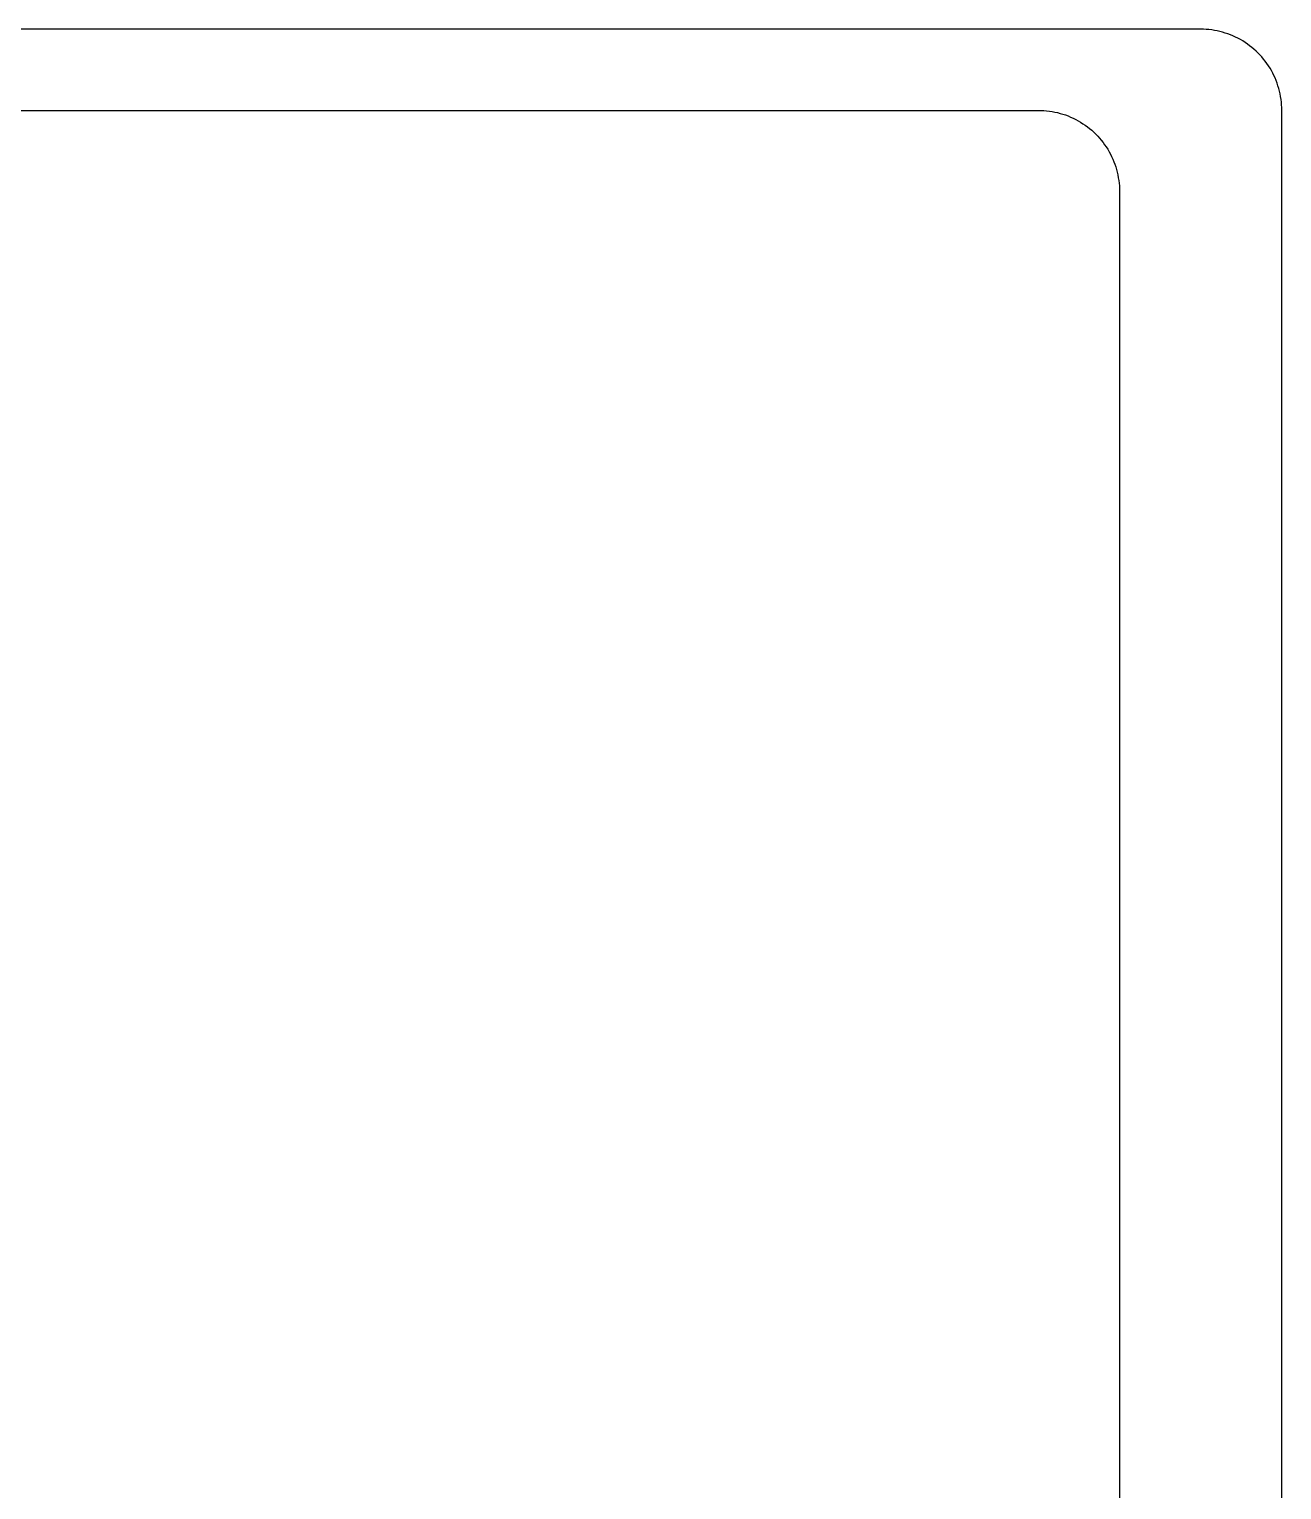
# Model space of a CAD drawing. Header units: millimetres. Extents: x -573 to 3430, y 0 to 3769.
# Drawn here: x 495.45 to 510.89, y 455.47 to 473.47 of the extents above; entities that cross this region are included whole.
import ezdxf

# ---------------------------------------------------------------- set-up
doc = ezdxf.new("R2010")
doc.units = ezdxf.units.MM
doc.layers.add('01 Basic thick', color=7, linetype='Continuous', lineweight=35)

msp = doc.modelspace()

# ---------------------------------------------------------------- linework, layer by layer
at = {"layer": '01 Basic thick', "lineweight": -3}
for p, q in [((509.889, 473.472, -368.054), (468.889, 473.472, -368.054)), ((509.923, 473.472, -368.054), (509.889, 473.472, -368.054)), ((509.957, 473.47, -368.054), (509.923, 473.472, -368.054)), ((509.991, 473.467, -368.054), (509.957, 473.47, -368.054)), ((510.025, 473.463, -368.054), (509.991, 473.467, -368.054)), ((510.059, 473.458, -368.054), (510.025, 473.463, -368.054)), ((510.092, 473.451, -368.054), (510.059, 473.458, -368.054)), ((510.126, 473.444, -368.054), (510.092, 473.451, -368.054)), ((510.159, 473.435, -368.054), (510.126, 473.444, -368.054)), ((510.192, 473.425, -368.054), (510.159, 473.435, -368.054)), ((510.224, 473.415, -368.054), (510.192, 473.425, -368.054)), ((510.256, 473.403, -368.054), (510.224, 473.415, -368.054)), ((510.287, 473.39, -368.054), (510.256, 473.403, -368.054)), ((510.319, 473.375, -368.054), (510.287, 473.39, -368.054)), ((510.349, 473.36, -368.054), (510.319, 473.375, -368.054)), ((510.379, 473.344, -368.054), (510.349, 473.36, -368.054)), ((510.409, 473.327, -368.054), (510.379, 473.344, -368.054)), ((510.438, 473.308, -368.054), (510.409, 473.327, -368.054)), ((510.466, 473.289, -368.054), (510.438, 473.308, -368.054)), ((510.493, 473.269, -368.054), (510.466, 473.289, -368.054)), ((510.52, 473.248, -368.054), (510.493, 473.269, -368.054)), ((510.546, 473.226, -368.054), (510.52, 473.248, -368.054)), ((510.572, 473.203, -368.054), (510.546, 473.226, -368.054)), ((510.596, 473.179, -368.054), (510.572, 473.203, -368.054)), ((510.62, 473.155, -368.054), (510.596, 473.179, -368.054)), ((510.643, 473.13, -368.054), (510.62, 473.155, -368.054)), ((510.665, 473.103, -368.054), (510.643, 473.13, -368.054)), ((510.686, 473.077, -368.054), (510.665, 473.103, -368.054)), ((510.706, 473.049, -368.054), (510.686, 473.077, -368.054)), ((510.725, 473.021, -368.054), (510.706, 473.049, -368.054)), ((510.744, 472.992, -368.054), (510.725, 473.021, -368.054)), ((510.761, 472.962, -368.054), (510.744, 472.992, -368.054)), ((510.777, 472.932, -368.054), (510.761, 472.962, -368.054)), ((510.792, 472.902, -368.054), (510.777, 472.932, -368.054)), ((510.806, 472.871, -368.054), (510.792, 472.902, -368.054)), ((510.819, 472.839, -368.054), (510.806, 472.871, -368.054)), ((510.831, 472.807, -368.054), (510.819, 472.839, -368.054)), ((510.842, 472.775, -368.054), (510.831, 472.807, -368.054)), ((510.852, 472.742, -368.054), (510.842, 472.775, -368.054)), ((510.861, 472.709, -368.054), (510.852, 472.742, -368.054)), ((510.868, 472.676, -368.054), (510.861, 472.709, -368.054)), ((510.874, 472.642, -368.054), (510.868, 472.676, -368.054)), ((510.88, 472.608, -368.054), (510.874, 472.642, -368.054)), ((510.884, 472.574, -368.054), (510.88, 472.608, -368.054)), ((510.887, 472.54, -368.054), (510.884, 472.574, -368.054)), ((510.888, 472.506, -368.054), (510.887, 472.54, -368.054)), ((510.889, 472.472, -368.054), (510.888, 472.506, -368.054)), ((470.889, 472.472, -368.054), (507.889, 472.472, -368.054)), ((507.889, 472.472, -368.054), (507.923, 472.472, -368.054)), ((507.923, 472.472, -368.054), (507.957, 472.47, -368.054)), ((507.957, 472.47, -368.054), (507.991, 472.467, -368.054)), ((507.991, 472.467, -368.054), (508.025, 472.463, -368.054)), ((508.025, 472.463, -368.054), (508.059, 472.458, -368.054)), ((508.059, 472.458, -368.054), (508.092, 472.451, -368.054)), ((508.092, 472.451, -368.054), (508.126, 472.444, -368.054)), ((508.126, 472.444, -368.054), (508.159, 472.435, -368.054)), ((508.159, 472.435, -368.054), (508.192, 472.425, -368.054)), ((508.192, 472.425, -368.054), (508.224, 472.415, -368.054)), ((508.224, 472.415, -368.054), (508.256, 472.403, -368.054)), ((508.256, 472.403, -368.054), (508.287, 472.39, -368.054)), ((508.287, 472.39, -368.054), (508.319, 472.375, -368.054)), ((508.319, 472.375, -368.054), (508.349, 472.36, -368.054)), ((508.349, 472.36, -368.054), (508.379, 472.344, -368.054)), ((508.379, 472.344, -368.054), (508.409, 472.327, -368.054)), ((508.409, 472.327, -368.054), (508.438, 472.308, -368.054)), ((510.889, 447.472, -368.054), (510.889, 472.472, -368.054)), ((508.438, 472.308, -368.054), (508.466, 472.289, -368.054)), ((508.466, 472.289, -368.054), (508.493, 472.269, -368.054)), ((508.493, 472.269, -368.054), (508.52, 472.248, -368.054)), ((508.52, 472.248, -368.054), (508.546, 472.226, -368.054)), ((508.546, 472.226, -368.054), (508.572, 472.203, -368.054)), ((508.572, 472.203, -368.054), (508.596, 472.179, -368.054)), ((508.596, 472.179, -368.054), (508.62, 472.155, -368.054)), ((508.62, 472.155, -368.054), (508.643, 472.13, -368.054)), ((508.643, 472.13, -368.054), (508.665, 472.103, -368.054)), ((508.665, 472.103, -368.054), (508.686, 472.077, -368.054)), ((508.686, 472.077, -368.054), (508.706, 472.049, -368.054)), ((508.706, 472.049, -368.054), (508.725, 472.021, -368.054)), ((508.725, 472.021, -368.054), (508.744, 471.992, -368.054)), ((508.744, 471.992, -368.054), (508.761, 471.962, -368.054)), ((508.761, 471.962, -368.054), (508.777, 471.932, -368.054)), ((508.777, 471.932, -368.054), (508.792, 471.902, -368.054)), ((508.792, 471.902, -368.054), (508.806, 471.871, -368.054)), ((508.806, 471.871, -368.054), (508.819, 471.839, -368.054)), ((508.819, 471.839, -368.054), (508.831, 471.807, -368.054)), ((508.831, 471.807, -368.054), (508.842, 471.775, -368.054)), ((508.842, 471.775, -368.054), (508.852, 471.742, -368.054)), ((508.852, 471.742, -368.054), (508.861, 471.709, -368.054)), ((508.861, 471.709, -368.054), (508.868, 471.676, -368.054)), ((508.868, 471.676, -368.054), (508.874, 471.642, -368.054)), ((508.874, 471.642, -368.054), (508.88, 471.608, -368.054)), ((508.88, 471.608, -368.054), (508.884, 471.574, -368.054)), ((508.884, 471.574, -368.054), (508.887, 471.54, -368.054)), ((508.887, 471.54, -368.054), (508.888, 471.506, -368.054)), ((508.888, 471.506, -368.054), (508.889, 471.472, -368.054)), ((508.889, 471.472, -368.054), (508.889, 448.472, -368.054))]:
    msp.add_line(p, q, dxfattribs=at)

doc.saveas('drawing.dxf')
